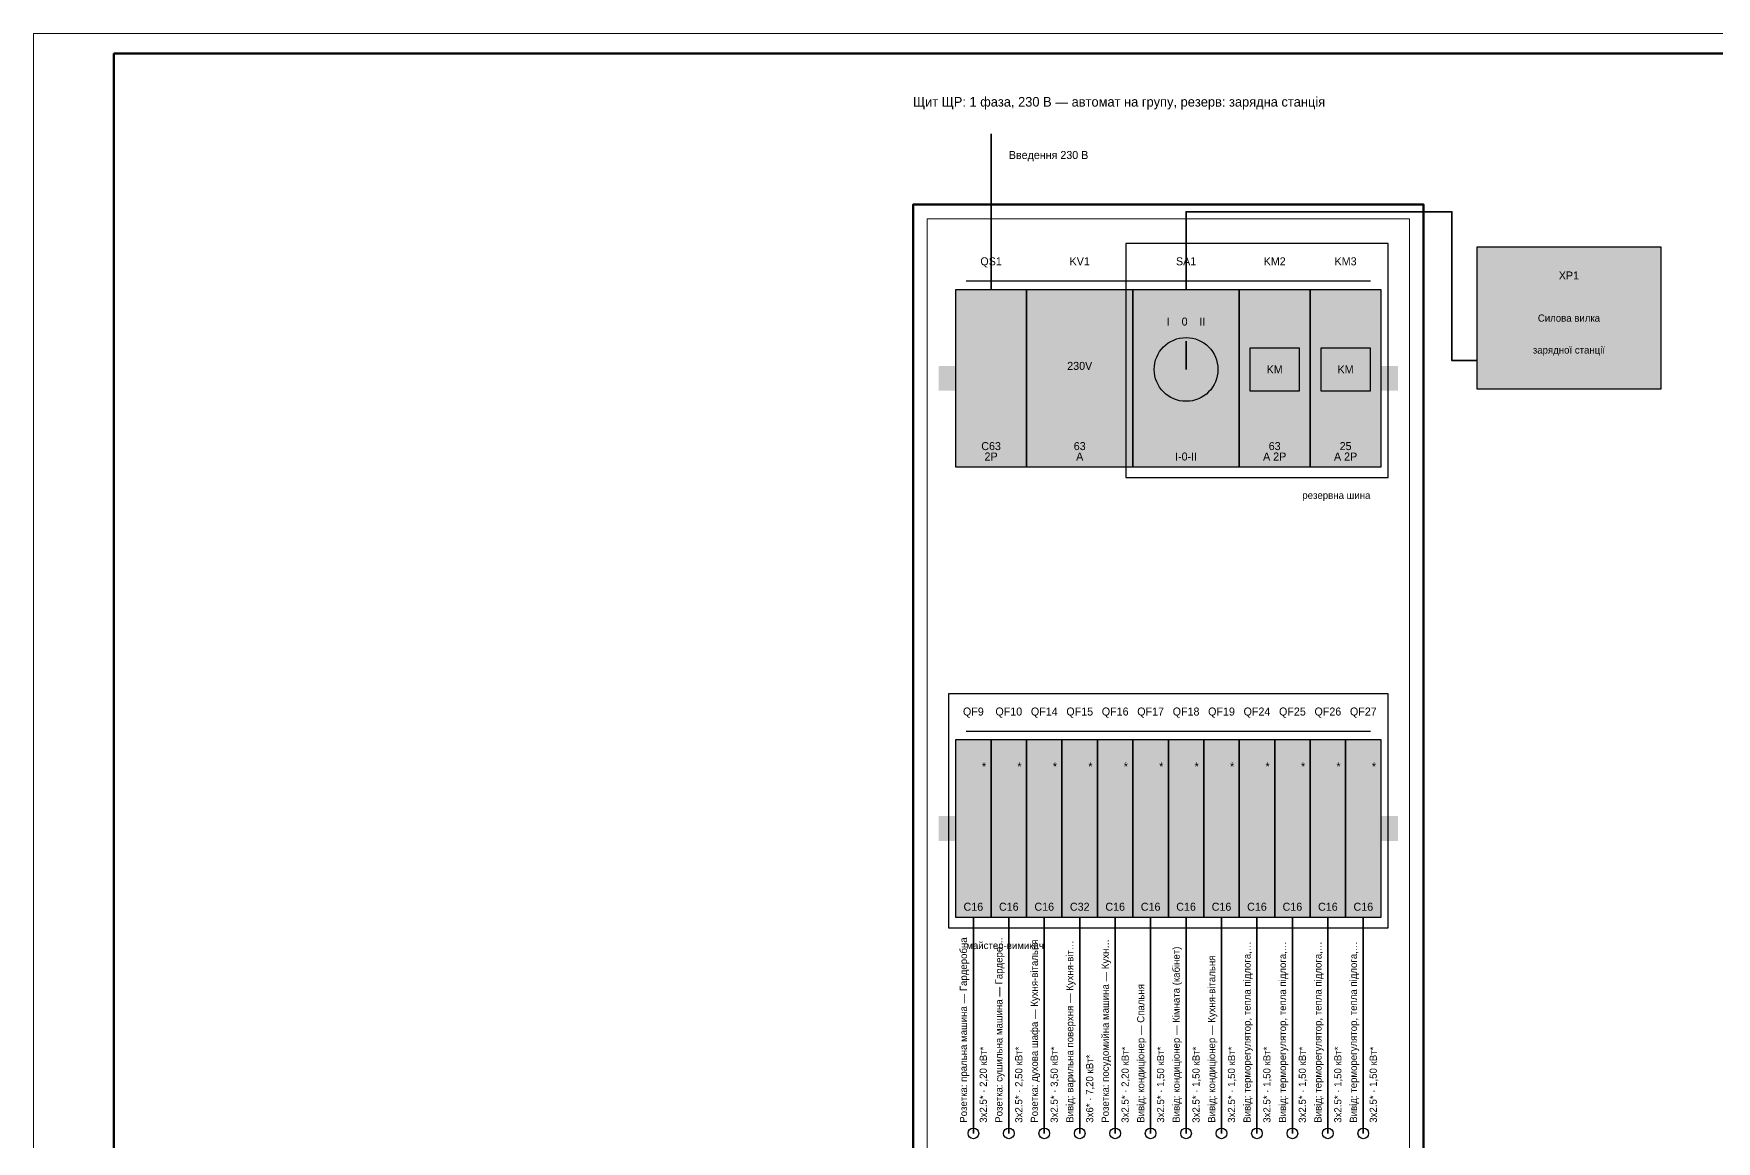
# Paper-space layout '05 Щит' of a CAD drawing. Header units: millimetres. Extents: x 0 to 841, y 0 to 594.
# Drawn here: x 0 to 420.5, y 317.2 to 594 of the extents above; entities that cross this region are included whole.
import ezdxf
from ezdxf.enums import TextEntityAlignment as Align

# ---------------------------------------------------------------- set-up
doc = ezdxf.new("R2010")
doc.units = ezdxf.units.MM
for name, color, linetype in [('A-SHEET', 7, 'Continuous'), ('E-PANEL', 7, 'Continuous'), ('E-PANEL-WIRE', 1, 'Continuous')]:
    doc.layers.add(name, color=color, linetype=linetype)
doc.styles.add('PLEX_LIGHT', font='IBMPlexSans-Light.ttf')

psp = doc.layouts.new('05 Щит')

# ---------------------------------------------------------------- hatches: boundary and pattern name
at = {"layer": 'E-PANEL', "true_color": 0xf4f4f4}
h = psp.add_hatch(color=7, dxfattribs=at)
h.dxf.hatch_style = 1
h.paths.add_polyline_path([(360.63, 505.22), (406.69, 505.22), (406.69, 540.65), (360.63, 540.65)])
at = {"layer": 'E-PANEL', "true_color": 0xffffff}
h = psp.add_hatch(color=7, dxfattribs=at)
h.dxf.hatch_style = 1
h.paths.add_polyline_path([(230.4, 485.73), (248.12, 485.73), (248.12, 530.02), (230.4, 530.02)])
h = psp.add_hatch(color=7, dxfattribs=at)
h.dxf.hatch_style = 1
h.paths.add_polyline_path([(248.12, 485.73), (274.7, 485.73), (274.7, 530.02), (248.12, 530.02)])
h = psp.add_hatch(color=7, dxfattribs=at)
h.dxf.hatch_style = 1
h.paths.add_polyline_path([(274.7, 485.73), (301.27, 485.73), (301.27, 530.02), (274.7, 530.02)])
h = psp.add_hatch(color=7, dxfattribs=at)
h.dxf.hatch_style = 1
h.paths.add_polyline_path([(301.27, 485.73), (318.99, 485.73), (318.99, 530.02), (301.27, 530.02)])
h = psp.add_hatch(color=7, dxfattribs=at)
h.dxf.hatch_style = 1
h.paths.add_polyline_path([(318.99, 485.73), (336.71, 485.73), (336.71, 530.02), (318.99, 530.02)])
at = {"layer": 'E-PANEL', "true_color": 0x3a3a3a}
h = psp.add_hatch(color=7, dxfattribs=at)
h.dxf.hatch_style = 1
h.paths.add_polyline_path([(232.88, 504.77), (236.78, 504.77), (236.78, 515.4), (232.88, 515.4)])
h = psp.add_hatch(color=7, dxfattribs=at)
h.dxf.hatch_style = 1
h.paths.add_polyline_path([(241.74, 504.77), (245.64, 504.77), (245.64, 515.4), (241.74, 515.4)])
at = {"layer": 'E-PANEL', "true_color": 0x1f3d2b}
h = psp.add_hatch(color=7, dxfattribs=at)
h.dxf.hatch_style = 1
h.paths.add_polyline_path([(250.78, 506.55), (272.04, 506.55), (272.04, 515.4), (250.78, 515.4)])
at = {"layer": 'E-PANEL', "true_color": 0xc8c8c8}
h = psp.add_hatch(color=7, dxfattribs=at)
h.dxf.hatch_style = 1
h.paths.add_polyline_path([(226.15, 504.77), (340.96, 504.77), (340.96, 510.98), (226.15, 510.98)])
at = {"layer": 'E-PANEL', "true_color": 0xffffff}
h = psp.add_hatch(color=7, dxfattribs=at)
h.dxf.hatch_style = 1
h.paths.add_polyline_path([(230.4, 373.22), (239.26, 373.22), (239.26, 417.52), (230.4, 417.52)])
h = psp.add_hatch(color=7, dxfattribs=at)
h.dxf.hatch_style = 1
h.paths.add_polyline_path([(239.26, 373.22), (248.12, 373.22), (248.12, 417.52), (239.26, 417.52)])
h = psp.add_hatch(color=7, dxfattribs=at)
h.dxf.hatch_style = 1
h.paths.add_polyline_path([(248.12, 373.22), (256.98, 373.22), (256.98, 417.52), (248.12, 417.52)])
h = psp.add_hatch(color=7, dxfattribs=at)
h.dxf.hatch_style = 1
h.paths.add_polyline_path([(256.98, 373.22), (265.84, 373.22), (265.84, 417.52), (256.98, 417.52)])
h = psp.add_hatch(color=7, dxfattribs=at)
h.dxf.hatch_style = 1
h.paths.add_polyline_path([(265.84, 373.22), (274.7, 373.22), (274.7, 417.52), (265.84, 417.52)])
h = psp.add_hatch(color=7, dxfattribs=at)
h.dxf.hatch_style = 1
h.paths.add_polyline_path([(274.7, 373.22), (283.56, 373.22), (283.56, 417.52), (274.7, 417.52)])
h = psp.add_hatch(color=7, dxfattribs=at)
h.dxf.hatch_style = 1
h.paths.add_polyline_path([(283.56, 373.22), (292.42, 373.22), (292.42, 417.52), (283.56, 417.52)])
h = psp.add_hatch(color=7, dxfattribs=at)
h.dxf.hatch_style = 1
h.paths.add_polyline_path([(292.42, 373.22), (301.27, 373.22), (301.27, 417.52), (292.42, 417.52)])
h = psp.add_hatch(color=7, dxfattribs=at)
h.dxf.hatch_style = 1
h.paths.add_polyline_path([(301.27, 373.22), (310.13, 373.22), (310.13, 417.52), (301.27, 417.52)])
h = psp.add_hatch(color=7, dxfattribs=at)
h.dxf.hatch_style = 1
h.paths.add_polyline_path([(310.13, 373.22), (318.99, 373.22), (318.99, 417.52), (310.13, 417.52)])
h = psp.add_hatch(color=7, dxfattribs=at)
h.dxf.hatch_style = 1
h.paths.add_polyline_path([(318.99, 373.22), (327.85, 373.22), (327.85, 417.52), (318.99, 417.52)])
h = psp.add_hatch(color=7, dxfattribs=at)
h.dxf.hatch_style = 1
h.paths.add_polyline_path([(327.85, 373.22), (336.71, 373.22), (336.71, 417.52), (327.85, 417.52)])
at = {"layer": 'E-PANEL', "true_color": 0xe15759}
h = psp.add_hatch(color=7, dxfattribs=at)
h.dxf.hatch_style = 1
h.paths.add_polyline_path([(231.29, 413.53), (238.38, 413.53), (238.38, 416.19), (231.29, 416.19)])
at = {"layer": 'E-PANEL', "true_color": 0xa8344f}
h = psp.add_hatch(color=7, dxfattribs=at)
h.dxf.hatch_style = 1
h.paths.add_polyline_path([(240.15, 413.53), (247.24, 413.53), (247.24, 416.19), (240.15, 416.19)])
at = {"layer": 'E-PANEL', "true_color": 0xe67f8a}
h = psp.add_hatch(color=7, dxfattribs=at)
h.dxf.hatch_style = 1
h.paths.add_polyline_path([(249.01, 413.53), (256.09, 413.53), (256.09, 416.19), (249.01, 416.19)])
at = {"layer": 'E-PANEL', "true_color": 0xc2185b}
h = psp.add_hatch(color=7, dxfattribs=at)
h.dxf.hatch_style = 1
h.paths.add_polyline_path([(257.87, 413.53), (264.95, 413.53), (264.95, 416.19), (257.87, 416.19)])
at = {"layer": 'E-PANEL', "true_color": 0xe15759}
h = psp.add_hatch(color=7, dxfattribs=at)
h.dxf.hatch_style = 1
h.paths.add_polyline_path([(266.73, 413.53), (273.81, 413.53), (273.81, 416.19), (266.73, 416.19)])
at = {"layer": 'E-PANEL', "true_color": 0x4e79a7}
h = psp.add_hatch(color=7, dxfattribs=at)
h.dxf.hatch_style = 1
h.paths.add_polyline_path([(275.58, 413.53), (282.67, 413.53), (282.67, 416.19), (275.58, 416.19)])
at = {"layer": 'E-PANEL', "true_color": 0x76b7b2}
h = psp.add_hatch(color=7, dxfattribs=at)
h.dxf.hatch_style = 1
h.paths.add_polyline_path([(284.44, 413.53), (291.53, 413.53), (291.53, 416.19), (284.44, 416.19)])
at = {"layer": 'E-PANEL', "true_color": 0x7f7fc9}
h = psp.add_hatch(color=7, dxfattribs=at)
h.dxf.hatch_style = 1
h.paths.add_polyline_path([(293.3, 413.53), (300.39, 413.53), (300.39, 416.19), (293.3, 416.19)])
at = {"layer": 'E-PANEL', "true_color": 0x3f6fb5}
h = psp.add_hatch(color=7, dxfattribs=at)
h.dxf.hatch_style = 1
h.paths.add_polyline_path([(302.16, 413.53), (309.25, 413.53), (309.25, 416.19), (302.16, 416.19)])
at = {"layer": 'E-PANEL', "true_color": 0x4e79a7}
h = psp.add_hatch(color=7, dxfattribs=at)
h.dxf.hatch_style = 1
h.paths.add_polyline_path([(311.02, 413.53), (318.11, 413.53), (318.11, 416.19), (311.02, 416.19)])
at = {"layer": 'E-PANEL', "true_color": 0x76b7b2}
h = psp.add_hatch(color=7, dxfattribs=at)
h.dxf.hatch_style = 1
h.paths.add_polyline_path([(319.88, 413.53), (326.96, 413.53), (326.96, 416.19), (319.88, 416.19)])
at = {"layer": 'E-PANEL', "true_color": 0x7f7fc9}
h = psp.add_hatch(color=7, dxfattribs=at)
h.dxf.hatch_style = 1
h.paths.add_polyline_path([(328.74, 413.53), (335.82, 413.53), (335.82, 416.19), (328.74, 416.19)])
at = {"layer": 'E-PANEL', "true_color": 0x3a3a3a}
h = psp.add_hatch(color=7, dxfattribs=at)
h.dxf.hatch_style = 1
h.paths.add_polyline_path([(232.88, 392.27), (236.78, 392.27), (236.78, 402.9), (232.88, 402.9)])
h = psp.add_hatch(color=7, dxfattribs=at)
h.dxf.hatch_style = 1
h.paths.add_polyline_path([(241.74, 392.27), (245.64, 392.27), (245.64, 402.9), (241.74, 402.9)])
h = psp.add_hatch(color=7, dxfattribs=at)
h.dxf.hatch_style = 1
h.paths.add_polyline_path([(250.6, 392.27), (254.5, 392.27), (254.5, 402.9), (250.6, 402.9)])
h = psp.add_hatch(color=7, dxfattribs=at)
h.dxf.hatch_style = 1
h.paths.add_polyline_path([(259.46, 392.27), (263.36, 392.27), (263.36, 402.9), (259.46, 402.9)])
h = psp.add_hatch(color=7, dxfattribs=at)
h.dxf.hatch_style = 1
h.paths.add_polyline_path([(268.32, 392.27), (272.22, 392.27), (272.22, 402.9), (268.32, 402.9)])
h = psp.add_hatch(color=7, dxfattribs=at)
h.dxf.hatch_style = 1
h.paths.add_polyline_path([(277.18, 392.27), (281.08, 392.27), (281.08, 402.9), (277.18, 402.9)])
h = psp.add_hatch(color=7, dxfattribs=at)
h.dxf.hatch_style = 1
h.paths.add_polyline_path([(286.04, 392.27), (289.93, 392.27), (289.93, 402.9), (286.04, 402.9)])
h = psp.add_hatch(color=7, dxfattribs=at)
h.dxf.hatch_style = 1
h.paths.add_polyline_path([(294.9, 392.27), (298.79, 392.27), (298.79, 402.9), (294.9, 402.9)])
h = psp.add_hatch(color=7, dxfattribs=at)
h.dxf.hatch_style = 1
h.paths.add_polyline_path([(303.75, 392.27), (307.65, 392.27), (307.65, 402.9), (303.75, 402.9)])
h = psp.add_hatch(color=7, dxfattribs=at)
h.dxf.hatch_style = 1
h.paths.add_polyline_path([(312.61, 392.27), (316.51, 392.27), (316.51, 402.9), (312.61, 402.9)])
h = psp.add_hatch(color=7, dxfattribs=at)
h.dxf.hatch_style = 1
h.paths.add_polyline_path([(321.47, 392.27), (325.37, 392.27), (325.37, 402.9), (321.47, 402.9)])
h = psp.add_hatch(color=7, dxfattribs=at)
h.dxf.hatch_style = 1
h.paths.add_polyline_path([(330.33, 392.27), (334.23, 392.27), (334.23, 402.9), (330.33, 402.9)])
at = {"layer": 'E-PANEL', "true_color": 0xc8c8c8}
h = psp.add_hatch(color=7, dxfattribs=at)
h.dxf.hatch_style = 1
h.paths.add_polyline_path([(226.15, 392.27), (340.96, 392.27), (340.96, 398.47), (226.15, 398.47)])

# ---------------------------------------------------------------- linework, layer by layer
at = {"layer": 'A-SHEET', "lineweight": 18}
for p, q in [((841, 594), (0, 594)), ((0, 594), (0, 0))]:
    psp.add_line(p, q, dxfattribs=at)
at = {"layer": 'A-SHEET', "lineweight": 50}
for p, q in [((836, 589), (20, 589)), ((20, 589), (20, 5))]:
    psp.add_line(p, q, dxfattribs=at)
at = {"layer": 'E-PANEL', "lineweight": 50, "true_color": 0x3a3a3a}
psp.add_lwpolyline([(219.77, 80), (347.34, 80), (347.34, 551.28), (219.77, 551.28)], close=True, dxfattribs=at)
at = {"layer": 'E-PANEL', "lineweight": 13, "true_color": 0x8c8c8c}
psp.add_lwpolyline([(223.32, 83.54), (343.8, 83.54), (343.8, 547.74), (223.32, 547.74)], close=True, dxfattribs=at)
at = {"layer": 'E-PANEL', "true_color": 0x2e8b57}
psp.add_lwpolyline([(272.93, 483.07), (338.48, 483.07), (338.48, 541.54), (272.93, 541.54)], close=True, dxfattribs=at)
at = {"layer": 'E-PANEL', "lineweight": 25, "true_color": 0x3a3a3a}
for points in [[(360.63, 505.22), (406.69, 505.22), (406.69, 540.65), (360.63, 540.65)], [(230.4, 485.73), (248.12, 485.73), (248.12, 530.02), (230.4, 530.02)], [(248.12, 485.73), (274.7, 485.73), (274.7, 530.02), (248.12, 530.02)], [(274.7, 485.73), (301.27, 485.73), (301.27, 530.02), (274.7, 530.02)], [(301.27, 485.73), (318.99, 485.73), (318.99, 530.02), (301.27, 530.02)], [(318.99, 485.73), (336.71, 485.73), (336.71, 530.02), (318.99, 530.02)], [(230.4, 373.22), (239.26, 373.22), (239.26, 417.52), (230.4, 417.52)], [(239.26, 373.22), (248.12, 373.22), (248.12, 417.52), (239.26, 417.52)], [(248.12, 373.22), (256.98, 373.22), (256.98, 417.52), (248.12, 417.52)], [(256.98, 373.22), (265.84, 373.22), (265.84, 417.52), (256.98, 417.52)], [(265.84, 373.22), (274.7, 373.22), (274.7, 417.52), (265.84, 417.52)], [(274.7, 373.22), (283.56, 373.22), (283.56, 417.52), (274.7, 417.52)], [(283.56, 373.22), (292.42, 373.22), (292.42, 417.52), (283.56, 417.52)], [(292.42, 373.22), (301.27, 373.22), (301.27, 417.52), (292.42, 417.52)], [(301.27, 373.22), (310.13, 373.22), (310.13, 417.52), (301.27, 417.52)], [(310.13, 373.22), (318.99, 373.22), (318.99, 417.52), (310.13, 417.52)], [(318.99, 373.22), (327.85, 373.22), (327.85, 417.52), (318.99, 417.52)], [(327.85, 373.22), (336.71, 373.22), (336.71, 417.52), (327.85, 417.52)]]:
    psp.add_lwpolyline(points, close=True, dxfattribs=at)
at = {"layer": 'E-PANEL', "lineweight": 25, "true_color": 0x5a5a5a}
psp.add_lwpolyline([(233.06, 532.24), (316.33, 532.24)], dxfattribs=at)
at = {"layer": 'E-PANEL', "lineweight": 25, "true_color": 0x2e8b57}
psp.add_lwpolyline([(277.36, 532.24), (334.05, 532.24)], dxfattribs=at)
at = {"layer": 'E-PANEL', "lineweight": 35, "true_color": 0x3a3a3a}
psp.add_lwpolyline([(287.99, 510.09), (287.99, 517.18)], dxfattribs=at)
at = {"layer": 'E-PANEL', "true_color": 0x8c8c8c}
for points in [[(303.93, 504.77), (316.33, 504.77), (316.33, 515.4), (303.93, 515.4)], [(321.65, 504.77), (334.05, 504.77), (334.05, 515.4), (321.65, 515.4)]]:
    psp.add_lwpolyline(points, close=True, dxfattribs=at)
at = {"layer": 'E-PANEL', "true_color": 0xc77700}
psp.add_lwpolyline([(228.63, 370.57), (338.48, 370.57), (338.48, 429.03), (228.63, 429.03)], close=True, dxfattribs=at)
at = {"layer": 'E-PANEL', "lineweight": 25, "true_color": 0xc77700}
psp.add_lwpolyline([(233.06, 419.73), (334.05, 419.73)], dxfattribs=at)
at = {"layer": 'E-PANEL', "lineweight": 25}
psp.add_circle((287.99, 510.09), 7.97, dxfattribs=at)
at = {"layer": 'E-PANEL-WIRE', "lineweight": 35, "true_color": 0x8b4513}
psp.add_lwpolyline([(239.26, 569), (239.26, 530.02)], dxfattribs=at)
at = {"layer": 'E-PANEL-WIRE', "lineweight": 35, "true_color": 0x2e8b57}
psp.add_lwpolyline([(360.63, 512.3), (354.43, 512.3), (354.43, 549.51), (287.99, 549.51), (287.99, 530.02)], dxfattribs=at)
at = {"layer": 'E-PANEL-WIRE', "lineweight": 35, "true_color": 0xe15759}
for points in [[(234.83, 373.22), (234.83, 319.18)], [(270.27, 373.22), (270.27, 319.18)]]:
    psp.add_lwpolyline(points, dxfattribs=at)
at = {"layer": 'E-PANEL-WIRE', "lineweight": 35, "true_color": 0xa8344f}
psp.add_lwpolyline([(243.69, 373.22), (243.69, 319.18)], dxfattribs=at)
at = {"layer": 'E-PANEL-WIRE', "lineweight": 35, "true_color": 0xe67f8a}
psp.add_lwpolyline([(252.55, 373.22), (252.55, 319.18)], dxfattribs=at)
at = {"layer": 'E-PANEL-WIRE', "lineweight": 35, "true_color": 0xc2185b}
psp.add_lwpolyline([(261.41, 373.22), (261.41, 319.18)], dxfattribs=at)
at = {"layer": 'E-PANEL-WIRE', "lineweight": 35, "true_color": 0x4e79a7}
for points in [[(279.13, 373.22), (279.13, 319.18)], [(314.56, 373.22), (314.56, 319.18)]]:
    psp.add_lwpolyline(points, dxfattribs=at)
at = {"layer": 'E-PANEL-WIRE', "lineweight": 35, "true_color": 0x76b7b2}
for points in [[(287.99, 373.22), (287.99, 319.18)], [(323.42, 373.22), (323.42, 319.18)]]:
    psp.add_lwpolyline(points, dxfattribs=at)
at = {"layer": 'E-PANEL-WIRE', "lineweight": 35, "true_color": 0x7f7fc9}
for points in [[(296.84, 373.22), (296.84, 319.18)], [(332.28, 373.22), (332.28, 319.18)]]:
    psp.add_lwpolyline(points, dxfattribs=at)
at = {"layer": 'E-PANEL-WIRE', "lineweight": 35, "true_color": 0x3f6fb5}
psp.add_lwpolyline([(305.7, 373.22), (305.7, 319.18)], dxfattribs=at)
at = {"layer": 'E-PANEL-WIRE', "true_color": 0xe15759}
for centre in [(234.83, 319.18), (270.27, 319.18)]:
    psp.add_circle(centre, 1.33, dxfattribs=at)
at = {"layer": 'E-PANEL-WIRE', "true_color": 0xa8344f}
psp.add_circle((243.69, 319.18), 1.33, dxfattribs=at)
at = {"layer": 'E-PANEL-WIRE', "true_color": 0xe67f8a}
psp.add_circle((252.55, 319.18), 1.33, dxfattribs=at)
at = {"layer": 'E-PANEL-WIRE', "true_color": 0xc2185b}
psp.add_circle((261.41, 319.18), 1.33, dxfattribs=at)
at = {"layer": 'E-PANEL-WIRE', "true_color": 0x4e79a7}
for centre in [(279.13, 319.18), (314.56, 319.18)]:
    psp.add_circle(centre, 1.33, dxfattribs=at)
at = {"layer": 'E-PANEL-WIRE', "true_color": 0x76b7b2}
for centre in [(287.99, 319.18), (323.42, 319.18)]:
    psp.add_circle(centre, 1.33, dxfattribs=at)
at = {"layer": 'E-PANEL-WIRE', "true_color": 0x7f7fc9}
for centre in [(296.84, 319.18), (332.28, 319.18)]:
    psp.add_circle(centre, 1.33, dxfattribs=at)
at = {"layer": 'E-PANEL-WIRE', "true_color": 0x3f6fb5}
psp.add_circle((305.7, 319.18), 1.33, dxfattribs=at)

# ---------------------------------------------------------------- texts
at = {"layer": 'E-PANEL', "true_color": 0x3a3a3a, "style": 'PLEX_LIGHT'}
for s, height, p in [('Щит ЩР: 1 фаза, 230 В — автомат на групу, резерв: зарядна станція', 2.4, (219.77, 576.97)), ('Введення 230 В', 2, (243.69, 563.68))]:
    psp.add_text(s, height=height, dxfattribs=at).set_placement(p, align=Align.MIDDLE_LEFT)
for s, height, p in [('QS1', 2, (239.26, 537.11)), ('KV1', 2, (261.41, 537.11)), ('SA1', 2, (287.99, 537.11)), ('KM2', 2, (310.13, 537.11)), ('KM3', 2, (327.85, 537.11)), ('XP1', 2, (383.66, 533.57)), ('I    0    II', 2, (287.99, 522.05)), ('Силова вилка', 1.8, (383.66, 522.93)), ('зарядної станції', 1.8, (383.66, 514.96)), ('KM', 2, (310.13, 510.09)), ('KM', 2, (327.85, 510.09)), ('C63', 2, (239.26, 490.93)), ('2P', 2, (239.26, 488.33)), ('63', 2, (261.41, 490.93)), ('А', 2, (261.41, 488.33)), ('I-0-II', 2, (287.99, 488.33)), ('А 2P', 2, (310.13, 488.33)), ('63', 2, (310.13, 490.93)), ('А 2P', 2, (327.85, 488.33)), ('25', 2, (327.85, 490.93)), ('QF9', 2, (234.83, 424.6)), ('QF10', 2, (243.69, 424.6)), ('QF14', 2, (252.55, 424.6)), ('QF15', 2, (261.41, 424.6)), ('QF16', 2, (270.27, 424.6)), ('QF17', 2, (279.13, 424.6)), ('QF18', 2, (287.99, 424.6)), ('QF19', 2, (296.84, 424.6)), ('QF24', 2, (305.7, 424.6)), ('QF25', 2, (314.56, 424.6)), ('QF26', 2, (323.42, 424.6)), ('QF27', 2, (332.28, 424.6)), ('*', 2, (237.49, 410.87)), ('*', 2, (246.35, 410.87)), ('*', 2, (255.21, 410.87)), ('*', 2, (264.07, 410.87)), ('*', 2, (272.93, 410.87)), ('*', 2, (281.78, 410.87)), ('*', 2, (290.64, 410.87)), ('*', 2, (299.5, 410.87)), ('*', 2, (308.36, 410.87)), ('*', 2, (317.22, 410.87)), ('*', 2, (326.08, 410.87)), ('*', 2, (334.94, 410.87)), ('C16', 2, (234.83, 375.82)), ('C16', 2, (243.69, 375.82)), ('C16', 2, (252.55, 375.82)), ('C32', 2, (261.41, 375.82)), ('C16', 2, (270.27, 375.82)), ('C16', 2, (279.13, 375.82)), ('C16', 2, (287.99, 375.82)), ('C16', 2, (296.84, 375.82)), ('C16', 2, (305.7, 375.82)), ('C16', 2, (314.56, 375.82)), ('C16', 2, (323.42, 375.82)), ('C16', 2, (332.28, 375.82))]:
    psp.add_text(s, height=height, dxfattribs=at).set_placement(p, align=Align.MIDDLE_CENTER)
at = {"layer": 'E-PANEL', "true_color": 0x7cfc9a, "style": 'PLEX_LIGHT'}
psp.add_text('230V', height=2, dxfattribs=at).set_placement((261.41, 510.98), align=Align.MIDDLE_CENTER)
at = {"layer": 'E-PANEL', "true_color": 0x2e8b57, "style": 'PLEX_LIGHT'}
psp.add_text('резервна шина', height=1.8, dxfattribs=at).set_placement((334.05, 478.64), align=Align.MIDDLE_RIGHT)
at = {"layer": 'E-PANEL', "true_color": 0x3a3a3a, "style": 'PLEX_LIGHT'}
for s, p in [('Розетка: пральна машина — Гардеробна', (232.35, 321.84)), ('Розетка: сушильна машина — Гардеро…', (241.21, 321.84)), ('Розетка: духова шафа — Кухня-вітальня', (250.07, 321.84)), ('Вивід: варильна поверхня — Кухня-віт…', (258.93, 321.84)), ('Розетка: посудомийна машина — Кухн…', (267.79, 321.84)), ('Вивід: терморегулятор, тепла підлога,…', (303.22, 321.84)), ('Вивід: терморегулятор, тепла підлога,…', (312.08, 321.84)), ('Вивід: терморегулятор, тепла підлога,…', (320.94, 321.84)), ('Вивід: терморегулятор, тепла підлога,…', (329.8, 321.84)), ('Вивід: кондиціонер — Кімната (кабінет)', (285.51, 321.84)), ('Вивід: кондиціонер — Кухня-вітальня', (294.36, 321.84)), ('Вивід: кондиціонер — Спальня', (276.65, 321.84))]:
    psp.add_text(s, height=1.8, rotation=90, dxfattribs=at).set_placement(p, align=Align.MIDDLE_LEFT)
at = {"layer": 'E-PANEL', "true_color": 0xc77700, "style": 'PLEX_LIGHT'}
psp.add_text('майстер-вимикач', height=1.8, dxfattribs=at).set_placement((233.06, 366.14), align=Align.MIDDLE_LEFT)
at = {"layer": 'E-PANEL', "true_color": 0xe15759, "style": 'PLEX_LIGHT'}
for p in [(237.31, 321.84), (272.75, 321.84)]:
    psp.add_text('3x2.5* · 2,20 кВт*', height=1.8, rotation=90, dxfattribs=at).set_placement(p, align=Align.MIDDLE_LEFT)
at = {"layer": 'E-PANEL', "true_color": 0xa8344f, "style": 'PLEX_LIGHT'}
psp.add_text('3x2.5* · 2,50 кВт*', height=1.8, rotation=90, dxfattribs=at).set_placement((246.17, 321.84), align=Align.MIDDLE_LEFT)
at = {"layer": 'E-PANEL', "true_color": 0xe67f8a, "style": 'PLEX_LIGHT'}
psp.add_text('3x2.5* · 3,50 кВт*', height=1.8, rotation=90, dxfattribs=at).set_placement((255.03, 321.84), align=Align.MIDDLE_LEFT)
at = {"layer": 'E-PANEL', "true_color": 0x4e79a7, "style": 'PLEX_LIGHT'}
for p in [(281.61, 321.84), (317.04, 321.84)]:
    psp.add_text('3x2.5* · 1,50 кВт*', height=1.8, rotation=90, dxfattribs=at).set_placement(p, align=Align.MIDDLE_LEFT)
at = {"layer": 'E-PANEL', "true_color": 0x76b7b2, "style": 'PLEX_LIGHT'}
for p in [(290.47, 321.84), (325.9, 321.84)]:
    psp.add_text('3x2.5* · 1,50 кВт*', height=1.8, rotation=90, dxfattribs=at).set_placement(p, align=Align.MIDDLE_LEFT)
at = {"layer": 'E-PANEL', "true_color": 0x7f7fc9, "style": 'PLEX_LIGHT'}
for p in [(299.33, 321.84), (334.76, 321.84)]:
    psp.add_text('3x2.5* · 1,50 кВт*', height=1.8, rotation=90, dxfattribs=at).set_placement(p, align=Align.MIDDLE_LEFT)
at = {"layer": 'E-PANEL', "true_color": 0x3f6fb5, "style": 'PLEX_LIGHT'}
psp.add_text('3x2.5* · 1,50 кВт*', height=1.8, rotation=90, dxfattribs=at).set_placement((308.18, 321.84), align=Align.MIDDLE_LEFT)
at = {"layer": 'E-PANEL', "true_color": 0xc2185b, "style": 'PLEX_LIGHT'}
psp.add_text('3x6* · 7,20 кВт*', height=1.8, rotation=90, dxfattribs=at).set_placement((263.89, 321.84), align=Align.MIDDLE_LEFT)

doc.saveas('drawing.dxf')
